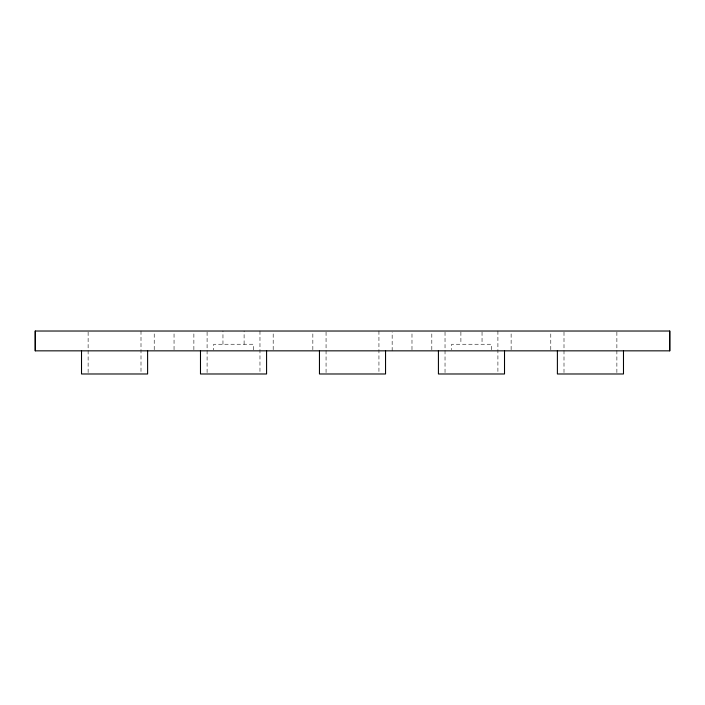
<?xml version="1.0" encoding="UTF-8"?>
<svg xmlns="http://www.w3.org/2000/svg" width="705" height="705" viewBox="0 0 705 705"><rect width="100%" height="100%" fill="white"/><g stroke="black" fill="none" stroke-linecap="round" stroke-linejoin="round"><path stroke-width="0.53" stroke-dasharray="3.52 2.64" d="M154.219 349.742L154.219 332.125M174.047 349.742L174.047 332.125M193.875 349.742L193.875 332.125M222.956 344.234L222.956 331.015M244.106 344.234L244.106 331.015M273.188 349.742L273.188 332.125M312.844 349.742L312.844 332.125M392.156 350.843L392.156 332.125M411.984 349.742L411.984 332.125M431.812 349.742L431.812 332.125M511.125 349.742L511.125 332.125M550.781 349.742L550.781 332.125M616.875 332.09L616.875 373.985M564 332.09L564 373.985M497.906 331.015L497.906 372.91M491.297 349.75L491.297 344.243L451.641 344.243L451.641 349.75M482.044 332.037L482.044 344.243M460.894 332.037L460.894 344.243M445.031 332.09L445.031 372.91M378.938 331.015L378.938 372.91M326.062 332.09L326.062 372.91M259.969 331.015L259.969 372.91M253.359 349.9L253.359 344.234L213.703 344.243L213.703 349.9M207.094 332.09L207.094 372.91M141 331.015L141 372.91M88.125 332.09L88.125 372.91"/><path stroke-width="1.06" d="M35.25 350.843L35.25 331.024L669.75 331.024L669.75 350.843L35.25 350.843L35.25 331.024M669.75 350.843L669.75 331.024M623.484 350.843L623.484 373.985L557.391 373.985L557.391 350.843M504.516 350.843L504.516 373.985L438.422 373.985L438.422 350.843M385.547 350.843L385.547 373.985L319.453 373.985L319.453 350.843M266.578 350.843L266.578 373.985L200.484 373.985L200.484 350.843M147.609 350.843L147.609 373.985L81.516 373.985L81.516 350.843"/></g></svg>
